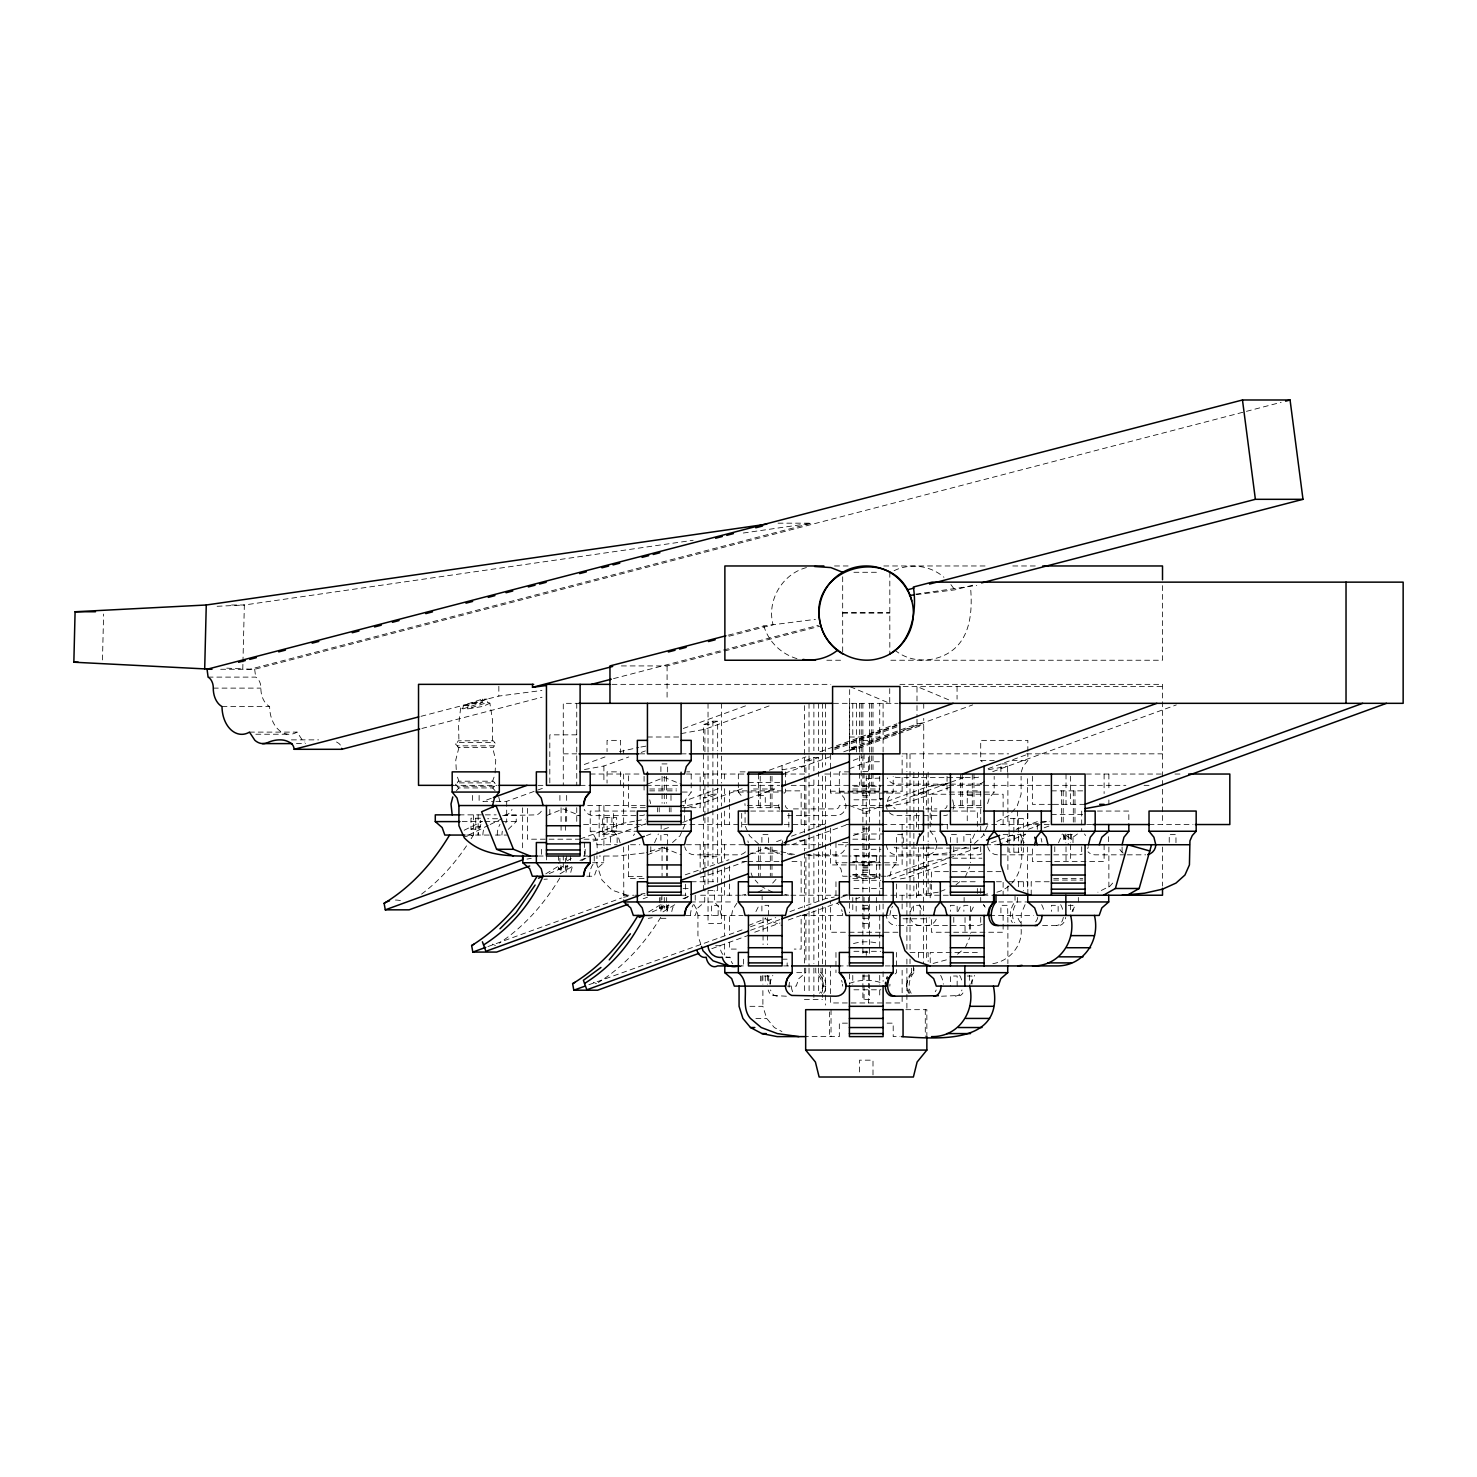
<?xml version="1.0" encoding="UTF-8"?>
<svg xmlns="http://www.w3.org/2000/svg" width="1477" height="1477" viewBox="0 0 1477 1477"><rect width="100%" height="100%" fill="white"/><g stroke="black" fill="none" stroke-linecap="round" stroke-linejoin="round"><path stroke-width="0.75" stroke-dasharray="5 3.75" d="M457.242 742.488L458.221 740.808L493.3 740.808L495.958 744.168L494.278 745.848L457.242 745.848L455.562 744.168L457.242 742.488L494.278 742.488M457.242 782.884L458.221 781.204L493.3 781.204L495.958 784.564L494.278 786.244L457.242 786.244L455.562 784.564L457.242 782.884L494.278 782.884M494.278 745.848L493.3 747.528L458.221 747.528L457.242 745.848M494.278 786.244L493.3 787.924L458.221 787.924L457.242 786.244M102.467 659.924L103.612 614.044M778.047 523.172L811.648 523.172L249.908 669.266L242.782 668.915L242.893 664.355M242.948 662.065L244.351 604.998L693.175 540.268M492.579 740.808L492.579 720.462L489.866 703.181L487.668 702.369L467.637 708.923L468.117 705.304L487.133 699.101L487.668 702.369M684.479 812.258L685.568 799.832L691.199 792.06L691.199 771.862L686.713 771.862M731.595 915.426L732.684 909.721L736.875 903.241M779.505 809.396A10.099 10.099 0 0 1 778.73 805.537L779.247 801.679M887.234 809.396A10.099 10.099 0 0 1 886.458 805.537L888.323 798.042L893.197 792.06L893.197 776.348M889.819 915.426L890.908 909.721M889.819 986.119L889.966 984.18M482.37 699.101C484.253 706.523 469.76 701.575 465.403 705.489C458.128 705.471 463.058 712.856 463.353 705.304L482.37 699.101L487.133 699.101M495.109 772.951L495.737 760.046L492.579 747.528M460.639 707.963L458.608 725.539L458.922 740.808M654.569 842.795L658.373 833.988M782.256 842.795L782.607 840.875M987.596 803.599L989.313 798.042L994.187 792.06L994.187 776.348M970.777 984.18L974.58 975.374M1021.272 772.102L1022.97 766.545L1027.844 760.563L1027.844 753.824M1021.272 842.795L1025.075 833.988M1058.529 842.795L1062.351 833.988M755.929 911.567L759.381 904.681M957.908 911.567L961.361 904.681M971.127 911.567L974.58 904.681M1072.117 911.567L1075.57 904.681M458.922 747.528L455.765 760.046L456.411 772.951M492.579 781.204L494.057 777.142M987.448 825.735L982.962 835.834L973.989 843.902M965.238 877.043L969.724 866.944M965.238 947.736L969.724 937.637M489.866 703.181L483.164 706.375L467.637 708.923M891.683 907.93L892.643 906.25M508.236 829.354L516.23 821.6L516.23 814.861L504.949 814.861M633.43 835.557L634.575 833.988M974.58 833.988L970.777 842.795L970.611 834.634L963.89 834.634L963.89 842.702M1025.075 904.681L1021.272 913.488L1021.105 926.651M772.674 883.098L778.065 877.043M1011.69 812.405L1017.081 806.35L1021.105 794.22L1021.105 776.274M1112.679 883.098L1109.984 886.126L1097.873 892.2M456.448 790.638L458.922 787.924M672.497 842.555L679.974 835.834L684.479 825.735L684.479 814.51M784.01 793.352L785.469 792.06L785.469 787.573M896.557 847.059L896.557 862.753L891.683 868.734L889.819 876.23L849.423 876.23M895.099 973.934L896.557 972.66L896.557 952.443M955.988 884.834L960.604 880.938M957.539 954.234L962.155 950.339M603.742 856.032L603.742 862.753L596.856 868.734L594.234 876.23L586.609 876.23M805.74 968.155L805.74 972.66L798.835 978.623L796.214 986.119L787.315 986.119M545.77 873.849L559.506 865.54M567.334 860.777L571.267 858.395M558.528 869.011L563.272 866.131L568.036 866.131L563.272 869.011L558.528 869.011L558.528 862.513M560.06 873.849L573.778 865.54M581.624 860.777L587.514 857.214M648.735 911.863L660.496 904.736M659.517 908.207L664.281 905.327L669.026 905.327L664.281 908.207L659.517 908.207L659.517 897.388M663.007 911.863L674.767 904.736M684.571 898.791L688.504 896.41M1077.472 833.988L1070.622 838.936L1066.523 835.557M757.867 892.2L765.271 888.489M996.883 821.489L1008.994 815.433M996.883 892.2C1016.638 886.92 1024.373 865.651 1021.105 846.967M464.129 830.259L481.779 821.618M480.523 818.221L470.997 818.221L470.997 829.225L475.76 826.898L480.523 826.898L480.523 820.4M470.997 829.225L475.76 829.225L480.523 826.898M468.615 835.059L488.222 825.458M490.179 824.498L501.94 818.738L487.65 818.738M663.302 847.373L646.317 852.487M966.29 847.373L949.286 852.487M549.222 873.59L567.666 865.688M579.963 860.426L590.209 856.032M652.28 911.918L668.656 904.884M683.002 898.736L689.15 896.096M806.442 567.574C782.275 573.907 766.563 600.567 773.062 624.753L728.512 636.347M894.083 570.713C909.998 562.737 930.639 565.451 943.932 577.285M546.453 815.636L563.272 808.898L580.11 815.636L576.75 815.636M647.443 784.121L664.281 777.4L681.1 784.121M647.443 854.832L664.281 848.093L681.1 854.832M748.433 854.832L765.271 848.093L782.09 854.832M748.433 925.525L765.271 918.786L782.09 925.525M940.314 891.443L946.369 889.172M946.369 959.865L931.839 963.798M849.423 805.537L866.26 811.778L883.098 805.537L839.324 805.537A3.36 3.36 0 0 1 835.964 808.898L791.081 808.898M491.287 798.3L482.887 801.346L493.724 801.346M584.264 764.495L604.979 756.962M619.491 751.682L638.784 747.417M683.26 728.493L748.119 704.917M703.366 890.391L703.366 724.635L712.893 721.182L717.656 721.182L717.656 750.833M717.656 721.182L708.129 724.635L703.366 724.635M495.884 801.346L506.703 801.346L544.459 787.629M584.449 769.535L603.908 766.009L628.796 756.962M641.221 752.439L645.375 750.925M681.1 733.607L704.917 729.269L771.917 704.917M580.11 838.991L623.645 823.169L634.464 821.194M681.1 802.269L718.413 788.7M769.314 770.2L805.925 756.889M819.938 751.793L896.871 723.804M834.69 747.639L899.918 723.933M834.69 748.285L897.813 725.318M834.69 749.504L897.813 726.555M602.376 834.357L611.903 830.905L616.666 830.905L616.666 817.519L602.376 817.519L602.376 834.357L607.139 834.357L616.666 830.905M818.646 757.443L813.882 757.443L804.374 760.913L809.119 760.913L818.646 757.443L818.646 827.028M687.617 807.697L700.153 803.137M639.153 826.178L603.908 838.991L593.089 840.967M641.221 825.421L647.443 823.169M742.211 788.7L704.917 802.269L683.26 806.202M784.675 773.265L829.723 756.889M843.736 751.793L901.173 730.893M903.352 730.118L972.715 704.88M889.726 688.614L889.726 703.329L849.663 686.51L849.663 750.261L916.995 725.779L923.734 724.561L923.734 753.842M896.373 734.512L856.402 749.042L849.663 750.261M898.478 733.737L923.734 724.561M646.483 835.576L650.803 833.988M663.838 829.262L670.336 826.898M682.651 822.412L689.519 819.92M748.433 798.485L774.539 788.995L750.611 788.995M853.263 760.378L861.94 757.221M849.423 768.686L868.476 761.763L880.994 761.763M487.908 946.591L621.485 898.016M685.254 874.827L728.955 859.725M776.551 841.632L782.958 839.305M791.487 836.185L825.625 823.778L825.625 774.133M887.234 801.383L926.614 787.056L950.413 782.736M637.344 896.207L645.283 893.308L640.944 894.083M885.185 806.073L964.776 777.142M988.131 768.649L1028.86 753.842M643.141 898.791L647.443 897.222M746.365 861.257L704.917 876.323L698.418 877.504M791.82 844.733L849.423 823.778M950.413 787.056L906.896 802.879L883.098 807.217M992.71 771.677L1176.32 704.917M853.263 835.594L864.045 831.68M588.898 984.716L727.81 934.775M789.937 911.604L825.625 898.625L834.283 897.056M887.234 876.23L926.614 861.903L950.413 857.583M1016.158 829.354L1037.297 821.655L1037.297 829.335M742.045 929.901L729.398 934.498L729.398 915.426M750.464 926.817L775.776 917.623M750.538 930.27L779.985 919.562M840.967 897.388L849.423 894.305M891.499 879L978.457 847.392M991.455 842.665L1013.13 834.782M1028.306 829.262L1039.143 825.311M754.729 932.209L780.059 922.996M788.293 920.005L801.143 915.334L801.143 949.083L794.257 949.083M711.803 948.677L748.433 935.366M803.248 915.426L838.936 902.447M900.398 878.907L906.896 877.744L950.413 861.903M997.658 844.733L1004.12 842.388M1006.132 841.65L1025.61 834.56M1044.184 827.803L1051.402 825.181M855.626 898.976L859.743 897.481M462.873 708.923L482.905 702.369M504.654 815.433L506.556 814.861A10.099 10.099 0 0 0 512.021 809.396M220.664 669.266L254.672 669.266L1281.15 402.316M728.179 635.184L763.849 625.916L815.433 619.343M420.982 716.327L498.838 696.073L541.911 690.461M421.868 728.475L542.004 697.236M613.527 678.626L818.443 625.343M916.312 594.622L954.825 589.858L972.678 585.224M621.392 665.924L667.087 665.924L820.99 625.916M915.666 594.16L976.759 585.39M644.083 853.004L617.146 856.032L599.256 856.032M947.052 853.004L920.116 856.032L849.072 856.032M473.378 814.861L473.378 835.059L464.129 836.739M982.74 824.148L990.809 822.634M741.694 895.228L745.737 894.471M982.74 894.84L990.809 893.327M992.839 963.65C1009.271 961.176 1022.767 945.76 1021.105 928.885M640.944 747.03L647.443 745.848M856.402 747.177L849.663 748.414L916.995 723.933L923.734 722.696L923.734 718.394M782.09 769.868L805.907 765.548L805.907 774.613M636.624 820.806L645.283 819.237M988.408 769.702L1007.886 766.157M526.975 859.097L531.295 858.322M799.408 840.782L803.746 840.007M623.645 897.222L627.965 896.447M1038.423 823.224L1027.604 825.181L1027.604 776.256M1040.583 822.818L1049.242 821.249M842.942 895.487L847.263 894.693M802.731 915.038L805.907 914.466L805.907 963.687M879.018 877.08L866.26 878.206L853.484 877.08M648.255 918.325L652.243 917.734M743.3 533.031L811.648 523.172M938.301 892.2L916.755 895.228L916.755 899.715M955.342 996.218L958.075 995.443A10.099 7.145 -90 0 0 961.952 989.978M543.961 879.277L547.321 879.092M217.119 606.29L244.351 604.998L228.677 604.998M866.26 778.693L879.72 778.065M468.117 705.304L463.353 705.304M834.523 565.968L848.112 565.968M883.8 565.968L987.448 565.968M1012.779 565.968L1035.82 565.968M853.909 572.282L878.593 572.282M842.684 612.678L889.819 612.678M842.684 613.103L889.819 613.103M826.825 660.237L842.684 660.237L842.684 658.631M208.091 677.112L255.687 677.112A11.631 8.216 -90 0 1 259.509 681.469L260.118 683.002A11.631 8.216 -90 0 1 260.875 688.116A19.478 13.773 -90 0 0 269.626 706.578A27.897 19.736 90 0 0 297.062 732.112L302.471 740.309A21.73 15.361 90 0 0 304.853 742.026M612.013 684.349L830.812 684.349M899.918 684.349L1162.51 684.349L1162.51 824.535M903.185 686.51L1162.51 686.51M213.279 688.116L260.875 688.116M580.11 703.329L563.272 703.329L563.272 785.339M833.49 703.329L898.108 703.329M222.012 706.578L269.626 706.578M249.465 732.112L297.062 732.112M255.835 734.235L287.572 734.235M576.75 734.844L549.813 734.844L549.813 783.032M647.443 737.005L681.1 737.005M849.423 737.005L879.72 737.005L879.72 703.329M291.412 739.866L318.626 739.866M862.882 740.365L869.621 740.365M296.452 743.596L305.517 743.596M563.272 753.842L576.75 753.842M639.726 753.842L645.283 753.842M681.1 753.842L689.371 753.842M902.133 753.842L1008.68 753.842M1026.607 753.842L1162.51 753.842M1027.844 751.59L1027.844 740.365L980.71 740.365L980.71 760.563L994.187 760.563M1012.133 760.563L1027.844 760.563M862.882 771.566L869.621 771.566M745.073 771.862L738.334 771.862L738.334 792.06L743.208 798.042M849.423 771.862L839.324 771.862L839.324 792.06L844.198 798.042L846.063 805.537A10.099 10.099 0 0 1 835.964 815.636L788.829 815.636A10.099 10.099 0 0 1 784.97 814.861M590.209 774.022L639.855 774.022M686.399 774.022L748.433 774.04M782.09 774.04L804.78 774.04M824.775 774.04L847.89 774.022M1086.37 774.04L1162.51 774.04M1174.972 774.04L1182.025 774.04M748.433 782.441L779.856 782.441M981.836 784.139L896.557 784.121A10.099 10.099 0 0 1 887.234 777.899M452.184 785.339L497.066 785.339M538.016 785.339L542.908 785.339M580.11 785.339L590.209 785.339M646.317 785.339L678.22 785.339M750.888 785.339L779.69 785.339M791.21 785.339L1125.862 785.339M1144.047 785.339L1151.045 785.339M853.909 786.244L880.846 786.244M649.677 788.995L676.614 788.995M852.783 788.995L879.72 788.995M649.677 790.86L676.614 790.86M852.783 790.86L879.72 790.86M1051.402 790.86L1082.826 790.86M830.388 791.21L902.133 791.21M682.226 792.06L691.199 792.06M738.334 792.06L783.216 792.06M839.324 792.06L893.197 792.06M949.286 792.06L994.187 792.06M884.206 793.075L830.388 793.075L830.388 753.842M886.422 793.075L902.133 793.075L902.133 756.021M758.532 795.438L765.271 795.438L765.271 805.537M862.882 795.438L869.621 795.438M967.25 795.438L973.989 795.438M862.882 797.045L869.621 797.045M879.72 798.485L883.098 798.485M879.72 799.186L883.098 799.186M853.909 799.795L880.846 799.795M1052.99 804.337L1032.368 804.337L1032.368 776.2M1053.526 804.337L1085.078 804.337M587.698 805.537L647.443 805.537M681.1 805.537L684.479 805.537M747.307 805.537L778.73 805.537M886.458 805.537L893.197 805.537A3.36 3.36 0 0 0 895.265 808.639M953.016 809.396A10.099 10.099 0 0 0 953.791 805.537L982.962 805.537M645.32 807.697L628.39 807.697L628.39 774.022M682.189 807.697L700.153 807.697L700.153 774.022M748.433 807.697L779.856 807.697M883.098 807.697L866.26 807.697L866.26 774.04M950.413 807.697L982.113 807.697M862.882 808.288L869.621 808.288M925.728 808.898L936.953 808.898M635.092 811.058L590.209 811.058L590.209 831.256C597.188 836.388 597.668 845.859 596.948 853.706M750.685 811.058L779.856 811.058M936.953 811.058L930.215 811.058L930.215 831.256L935.089 837.237L936.806 842.795M952.665 811.058L977.349 811.058L977.349 831.256M1097.411 811.058L1128.834 811.058L1128.834 824.535M862.882 813.181L869.621 813.181M1051.402 814.436L1085.078 814.436M459.089 814.861L496.161 814.861M502.678 815.636L536.853 814.861A10.099 10.099 0 0 0 542.317 809.396M936.953 815.636L896.557 815.636A10.099 10.099 0 0 1 889.412 812.682M462.172 821.6L482.61 821.6M484.862 821.6L516.23 821.6M1041.617 821.655L1048.116 821.655M583.581 824.517L645.283 824.535M681.1 824.517L748.433 824.535M784.121 824.517L825.846 824.535M846.063 824.535L852.783 824.535M882.027 824.517L923.494 824.535M942.64 824.535L948.179 824.535M982.962 824.535L1051.402 824.535M1086.629 824.535L1092.02 824.535M1149.032 824.535L1193.084 824.535M862.882 828.874L869.621 828.874M590.209 831.256L637.344 831.256M930.215 831.256L936.953 831.256M853.909 833.988L883.098 833.988M1003.16 834.634L1007.646 834.634L1007.646 842.702M466.787 835.059L492.783 835.059M495.349 835.059L506.703 835.059M1009.086 835.391L1013.85 835.391M852.783 839.194L879.72 839.194L879.72 827.969M842.684 842.555L849.423 842.555M596.948 844.733L617.146 844.733M630.531 844.733L639.855 844.733M686.399 844.733L746.125 844.733M784.379 844.733L820.861 844.733M838.29 844.733L848.223 844.733M985.768 844.733L999.541 844.733M853.632 849.293L880.994 849.293M750.685 853.152L779.856 853.152M806.017 854.832L835.964 854.832A10.099 10.099 0 0 0 846.063 844.733M1125.012 854.832L1095.177 854.832A10.099 10.099 0 0 1 1088.032 851.86M1127.302 854.832L1145.672 854.832M853.909 855.811L880.846 855.811M538.496 856.032L543.111 856.032M583.341 856.032L588.068 856.032M847.189 856.032L807.901 855.626M703.366 856.715L717.656 856.715M952.665 858.192L981.836 858.192M742.082 861.553L746.31 861.553M747.731 861.553L782.09 861.553M791.967 861.553L801.143 861.553L801.143 895.228M852.783 861.553L879.72 861.553M852.783 862.18L879.72 862.18M592.554 862.753L603.742 862.753M835.964 842.555L835.964 862.753L847.189 862.753M849.423 862.753L896.557 862.753M862.882 865.3L869.621 865.3M862.882 865.596L869.621 865.596M862.882 866.131L869.621 866.131M862.882 867.368L869.621 867.368M862.882 869.011L869.621 869.011M862.882 870.488L869.621 870.488M1001.018 871.652L931.378 871.652L931.378 882.378M862.882 872.279L869.621 872.279M852.783 874.421L879.72 874.421M852.783 875.03L880.846 875.03M847.189 876.23L842.684 876.23L840.838 868.734L835.964 862.753M628.39 876.526L645.32 876.526M644.101 878.39L628.39 878.39L628.39 844.733M852.783 878.39L879.72 878.39M1053.655 878.39L1082.826 878.39M1053.655 880.07L1082.826 880.07M853.909 880.292L880.846 880.292M691.199 881.751L715.883 881.751M952.665 881.751L977.349 881.751M996.421 881.751L1003.16 881.751M1009.086 881.751L1027.844 881.751L1027.844 895.228M1049.168 881.751L1031.204 881.751L1031.204 895.228M683.131 888.489L689.187 888.489M853.909 888.489L883.098 888.489M708.129 890.391L717.656 890.391L717.656 865.707M623.811 895.228L633.984 895.228M635.073 895.228L645.191 895.228M681.1 895.228L689.187 895.228M700.596 895.228L746.31 895.228M782.09 895.228L852.783 895.228M882.027 895.228L950.413 895.228M982.962 895.228L993.596 895.228M690.461 901.949L733.847 901.949M998.674 901.949L1027.844 901.949M862.882 905.327L869.621 905.327M1068.24 905.327L1073.004 905.327L1073.004 911.383M862.882 908.207L869.621 908.207M862.882 909.001L869.621 909.001M685.697 915.426L695.224 915.426L697.846 907.93L704.732 901.949L704.732 895.228M693.968 904.681L696.849 909.721L697.938 915.426L743.079 915.426M802.066 915.426L843.81 915.426M897.167 915.426L886.458 915.426A10.099 10.099 0 0 0 896.557 925.525M989.701 915.426L1033.457 915.426M660.902 918.306L667.641 918.306M862.882 918.306L869.621 918.306M903.056 918.786L926.854 918.786A3.36 3.36 0 0 0 929.236 917.808M862.882 923.383L869.621 923.383M898.718 925.525L977.349 925.525A10.099 10.099 0 0 0 982.962 923.827M1042.596 925.525L1058.714 925.525A10.099 7.145 -90 0 0 1065.729 917.383M897.905 932.245L830.388 932.245L830.388 901.228M715.606 945.723L719.945 945.723A12.074 8.53 -90 0 0 723.102 954.733M736.266 949.083L729.398 949.083L729.398 940.738M853.909 951.299L880.846 951.299M862.882 952.443L869.621 952.443M910.017 952.443L928.147 952.443L928.147 961.435M977.349 952.443L930.215 952.443L930.215 965.921M725.669 957.225L729.989 957.225A12.074 8.53 -90 0 0 732.758 963.779M782.09 959.182L787.149 959.182L787.149 965.921M738.334 965.921L746.66 965.921M783.604 965.921L792.189 965.921M838.197 965.921L848.333 965.921M885.258 965.921L890.945 965.921M796.712 972.66L805.74 972.66M823.704 993.264A10.099 7.145 90 0 0 825.791 986.119A17.669 12.499 -90 0 0 821.027 972.66L818.646 972.66A17.669 12.499 -90 0 1 823.409 986.119A10.099 7.145 -90 0 1 821.323 993.264M909.61 993.264L906.656 986.119A17.669 12.499 -90 0 1 911.494 972.66L913.857 972.66L913.857 968.155M862.882 976.02L869.621 976.02M967.25 976.02L972.014 976.02L972.014 984.088M823.409 986.119L825.791 986.119M853.909 989.793L880.846 989.793M786.392 996.218L772.046 995.443A10.099 7.145 -90 0 1 768.188 989.978M941.514 996.218L960.456 995.443A10.099 7.145 -90 0 0 964.333 989.978M804.374 999.578L822.486 999.578M749.91 1006.317L762.889 1006.317L766.692 1018.428L774.317 1027.53L781.924 1031.555M905.807 1009.677L926.854 1009.677L926.854 1036.614M755.873 1018.428L766.692 1018.428M847.41 1023.155L839.324 1023.155L839.324 1036.614L805.667 1036.614M887.123 1023.155L893.197 1023.155L893.197 1036.614L899.918 1036.614M226.664 668.139L242.782 668.915M794.441 854.408L771.991 849.977L766.231 847.373M777.16 996.218L774.428 995.443A10.099 7.145 -90 0 1 770.569 989.978M784.785 894.471L788.829 895.228M627.245 895.228L612.087 890.169L601.988 880.07L596.948 864.931L596.948 855.94M796.934 658.631C781.241 654.089 768.409 641.646 763.849 625.916M948.622 699.803L916.995 686.51L916.995 703.957M772.674 892.2L760.544 886.126L755.172 880.07M894.822 650.083C909.167 662.176 930.805 662.859 946.96 653.923C970.869 640.778 972.66 611.127 970.518 587.015M980.71 760.563L982.168 761.855M758.532 843.902L749.559 835.834L745.073 825.735L745.073 810.024M492.579 787.924L495.053 790.638M837.422 903.241L838.733 904.681M950.93 584.652L954.825 589.858M1084.469 833.988L1085.613 835.557M1020.275 833.988L1024.078 842.795M983.479 833.988L984.624 835.557M919.285 904.681L922.737 911.567M457.464 777.142L458.922 781.204M751.128 872.999L752.476 877.043M700.818 944.283L697.938 935.624L697.938 915.426M498.728 796.934L500.5 804.023M952.702 799.832L953.791 805.537M841.595 909.721L842.167 911.567M841.595 980.414L842.167 982.279M649.714 799.832L650.655 803.599M747.916 840.875L748.285 842.795M620.118 842.795L618.401 837.237L613.546 831.256L613.546 811.058M254.672 669.266L255.687 677.112M842.536 913.488L842.684 915.426M842.536 984.18L842.684 986.119M744.906 803.599L745.073 805.537M721.256 915.426L719.41 907.93L714.536 901.949L714.536 890.742M1175.969 842.702L1175.969 834.634L1169.23 834.634L1169.23 842.702M1162.51 585.63L1162.51 660.237L889.819 660.237L889.819 658.631M1162.51 847.023L1162.51 886.034M1122.095 846.967L1122.095 853.706M1108.876 774.04L1108.876 791.321M1108.876 799.962L1108.876 804.282M1108.876 847.023L1108.876 888.342M1108.636 836.647L1108.636 842.702M1104.113 774.04L1104.113 793.518M1104.113 844.733L1104.113 861.553L1032.368 861.553L1032.368 846.838M1081.699 811.058L1081.699 831.256M1081.699 846.69L1081.699 854.832M1078.339 897.462L1078.339 901.949M1074.979 790.86L1074.979 822.283M1073.299 790.86L1073.299 824.535M1073.004 842.702L1073.004 834.634L1063.477 834.634L1063.477 842.702M1071.6 834.634L1071.6 842.702M1070.456 776.2L1070.456 804.337M1070.622 833.988L1070.622 842.795M1070.456 844.733L1070.456 861.553M1070.622 904.681L1070.622 911.567M1068.24 834.634L1068.24 844.733M1066.025 774.04L1066.025 804.337M1065.859 833.988L1065.859 842.795M1066.025 846.838L1066.025 861.553M1064.88 834.634L1064.88 842.702M1063.2 790.86L1063.2 822.283M1061.501 790.86L1061.501 822.283M1058.141 911.383L1058.141 905.327L1051.402 905.327L1051.402 911.383M1054.781 846.69L1054.781 854.832M1027.844 813.31L1027.77 829.022M1027.604 847.023L1027.604 890.631M1023.358 845.49L1023.358 818.553L1009.086 818.553L1009.086 845.896M1023.358 847.706L1023.358 852.211L1009.086 852.211L1009.086 847.724M1023.358 881.751L1023.358 890.742M1021.105 844.733L1021.105 834.634L1014.385 834.634L1014.385 842.702M1018.595 818.553L1018.595 845.49M1018.595 847.706L1018.595 852.211M1018.595 881.751L1018.595 888.489M1017.505 811.058L1017.505 829.022M1017.413 897.462L1017.413 901.949A17.669 12.499 -90 0 0 1012.65 915.426A10.099 7.145 90 0 0 1014.736 922.571M1015.031 895.228L1015.031 901.949A17.669 12.499 90 0 0 1010.268 915.426A10.099 7.145 90 0 0 1012.354 922.571M1013.85 818.553L1013.85 845.896M1013.85 847.724L1013.85 852.211M1007.646 772.009L1007.646 763.923L1000.908 763.923L1000.908 772.009M1007.886 772.896L1007.886 824.535M1007.886 847.023L1007.886 872.279M1007.886 886.034L1007.886 895.228M1007.886 922.313L1007.646 905.327L1000.908 905.327L1000.908 915.426M1007.886 924.602L1007.886 963.632M1003.123 824.535L1003.123 794.238L931.378 794.238L931.378 824.535M1003.123 882.378L1003.123 895.228M1003.123 915.426L1003.123 932.245L931.378 932.245L931.378 917.531M980.71 831.256L980.71 790.86L967.25 790.86L967.25 822.283M980.71 846.69L980.71 854.832M980.71 888.489L980.71 895.228M980.71 897.462L980.71 901.949M980.71 917.383L980.71 925.525M977.349 888.489L977.349 895.228M973.989 774.04L973.989 807.697M972.291 774.41L972.291 807.697M970.611 844.733L970.611 862.679M970.611 911.383L970.611 905.327L963.89 905.327L963.89 911.383M970.611 915.426L970.611 933.372M969.632 975.374L969.632 984.18M969.466 915.426L969.466 932.245M965.035 917.531L965.035 932.245M964.13 897.462L964.13 901.949M962.192 774.04L962.192 807.697M960.512 774.04L960.512 807.697M957.059 686.51L957.059 699.138M957.151 842.702L957.151 834.634L950.413 834.634L950.413 842.702M957.151 911.383L957.151 905.327L950.413 905.327L950.413 911.383M957.151 986.119L957.151 976.02L950.413 976.02L950.413 986.119M953.791 846.69L953.791 854.832M953.791 917.383L953.791 925.525M947.052 776.348L947.052 792.06M947.292 824.535L947.292 829.022M931.378 884.52L931.378 895.228M930.215 884.003L930.215 899.715M928.147 772.176L928.147 821.175M928.147 823.446L928.147 841.595M928.147 843.865L928.147 895.228M926.614 774.04L926.614 809.101M926.614 846.875L926.614 895.228M926.614 917.715L926.614 961.324M925.285 1009.677L925.285 1036.614M923.734 703.329L923.734 709.791M923.494 753.842L923.494 809.414M923.494 835.797L923.494 915.74M923.494 918.029L923.494 963.632M920.116 915.426L920.116 905.327L913.395 905.327L913.395 911.383M918.62 772.176L918.62 829.169M918.62 847.318L918.62 895.228M918.62 952.443L918.62 959.182M916.995 705.618L916.995 717.065M916.995 719.244L916.995 725.779M916.515 813.31L916.515 829.022M916.515 884.003L916.515 899.715M913.857 772.176L913.857 895.228M913.395 965.921L913.395 972.66A17.669 17.669 0 0 0 906.656 986.119A10.099 7.145 -90 0 0 908.817 993.264M911.494 968.155L911.494 972.66M910.017 753.842L910.017 915.74M910.017 918.029L910.017 949.951M910.017 959.071L910.017 963.669M906.896 753.842L906.896 771.677M906.896 773.893L906.896 827.84M906.896 830.111L906.896 841.447M906.896 843.718L906.896 877.744M906.896 884.298L906.896 915.74M906.896 918.029L906.896 949.951M906.896 959.071L906.896 965.921M906.896 968.229L906.896 1009.677M903.296 842.702L903.296 834.634L896.557 834.634L896.557 842.702M902.133 824.535L902.133 864.931L830.388 864.931L830.388 843.921M902.133 895.228L902.133 910.478M902.133 970.278L902.133 1002.957L830.388 1002.957L830.388 965.921M896.557 884.003L896.557 899.715M889.819 572.282L889.819 653.923M883.098 703.329L883.098 753.842M883.098 895.228L883.098 915.001M883.098 971.737L883.098 981.319M879.72 776.274L879.72 825.735M879.72 846.967L879.72 895.228M879.72 904.681L879.72 911.567M879.72 915.426L879.72 949.083M879.72 975.374L879.72 984.18M879.72 989.978L879.72 996.218M876.359 856.032L876.359 876.23M876.359 897.462L876.359 911.567M872.999 703.329L872.999 785.339M872.999 1074.905L872.999 1060.172L859.522 1060.172L859.522 1074.905M871.301 703.329L871.301 785.339M869.621 703.329L869.621 954.53M869.621 974.894L869.621 988.353M869.621 990.605L869.621 999.578L862.882 999.578L862.882 990.605M868.476 757.092L868.476 793.075M868.476 826.769L868.476 864.931M868.476 897.407L868.476 932.245M868.476 974.635L868.476 987.707M868.476 989.885L868.476 1002.957M866.26 811.778L866.26 825.015M866.26 827.231L866.26 856.032M866.26 951.188L866.26 955.397M864.045 753.842L864.045 771.271M864.045 773.08L864.045 793.075M864.045 826.308L864.045 864.931M864.045 897.407L864.045 932.245M864.045 974.635L864.045 983.35M864.045 985.528L864.045 1002.957M862.882 703.329L862.882 954.53M862.882 974.894L862.882 988.353M861.202 703.329L861.202 751.535M861.202 753.455L861.202 785.339M859.522 703.329L859.522 785.339M856.402 703.329L856.402 751.978M856.162 856.032L856.162 876.23M856.162 897.462L856.162 911.567M852.783 703.329L852.783 737.005M852.783 897.462L852.783 901.949M852.783 904.681L852.783 911.567M852.783 975.374L852.783 984.18M849.423 703.329L849.423 753.842M849.423 894.527L849.423 912.878M849.423 973.971L849.423 984.347M842.684 576.768L842.684 653.923M835.964 881.751L835.964 895.228M835.964 952.443L835.964 972.66M831.034 1009.677L831.034 1036.614M830.388 828.08L830.388 842.647M829.465 1011.93L829.465 1036.614M825.625 703.329L825.625 751.535M825.625 753.842L825.625 765.123M825.625 826.049L825.625 841.927M825.625 844.198L825.625 898.625M825.625 907.598L825.625 1005.08M822.486 703.329L822.486 751.535M822.486 753.842L822.486 767.135M822.486 776.145L822.486 824.295M822.486 833.434L822.486 849.386M822.486 851.675L822.486 904.09M822.486 906.38L822.486 965.921M822.486 968.155L822.486 997.344M821.027 968.155L821.027 972.66M818.646 703.329L818.646 750.685M818.646 833.785L818.646 849.663M818.646 851.915L818.646 901.819M818.646 908.65L818.646 965.921M818.646 968.155L818.646 992.858M815.766 968.155L815.766 972.66A17.669 17.669 0 0 1 822.486 986.119A10.099 10.099 0 0 1 819.532 993.264M813.882 703.329L813.882 750.685M813.882 757.443L813.882 770.92M813.882 779.893L813.882 829.262M813.882 836.037L813.882 904.09M813.882 910.94L813.882 963.632M813.882 968.155L813.882 997.344M809.027 703.329L809.027 831.477M809.119 834.967L809.027 852.007M809.027 854.278L809.027 909.001M809.027 911.272L809.027 965.921M809.027 968.155L809.119 992.858M805.907 776.884L805.907 824.535M805.907 839.601L805.907 848.5M805.907 857.398L805.907 895.228M804.374 705.637L804.374 774.373M804.374 776.625L804.374 832.733M804.374 839.508L804.374 850.844M804.374 853.115L804.374 907.561M804.374 914.318L804.374 965.921M804.374 968.155L804.374 992.858M801.143 824.535L801.143 790.86L729.398 790.86L729.398 802.085M788.829 813.31L788.829 829.022M785.469 771.862L785.469 785.339M782.09 765.548L782.09 770.089M771.991 776.274L771.991 807.697M771.991 846.967L771.991 876.138M770.311 776.274L770.311 807.697M770.311 846.967L770.311 876.138M770.034 984.088L770.034 976.02L760.507 976.02L760.507 984.088M768.631 842.702L768.631 834.634L761.892 834.634L761.892 842.702M768.631 915.426L768.631 905.327L761.892 905.327L761.892 911.383M768.631 976.02L768.631 984.088M767.652 975.374L767.652 984.18M767.468 917.66L767.468 944.597M765.271 847.115L765.271 848.093M765.271 917.808L765.271 918.786M765.271 976.02L765.271 984.088M763.055 917.66L763.055 944.597M762.889 975.374L762.889 984.18M762.889 990.605L762.889 1006.317M762.132 895.228L762.132 899.715M761.892 976.02L761.892 984.088M760.212 776.274L760.212 807.697M760.212 846.967L760.212 876.138M758.532 774.04L758.532 807.697M758.532 846.967L758.532 876.138M743.393 959.182L743.393 965.921M741.694 813.31L741.694 831.256M729.398 804.337L729.398 824.535M729.398 866.039L729.398 881.751M729.398 884.003L729.398 895.228M724.635 774.04L724.635 782.312M724.635 788.681L724.635 802.122M724.635 811.095L724.635 824.535M724.635 844.733L724.635 860.5M724.635 867.017L724.635 877.855M724.635 881.751L724.635 895.228M724.635 915.426L724.635 935.366M724.635 944.098L724.635 955.01M721.496 703.329L721.496 751.535M721.496 756.076L721.496 783.087M721.496 785.339L721.496 805.999M721.496 812.867L721.496 863.307M721.496 870.045L721.496 923.383L708.037 923.383L708.037 891.185M718.136 915.426L718.136 905.327L711.397 905.327L711.397 915.426M717.656 753.122L717.656 863.75M712.893 721.182L712.893 750.833M712.893 753.122L712.893 807.642M712.893 809.876L712.893 863.75M712.893 870.451L712.893 881.529M708.037 703.329L708.037 868.199M708.129 870.193L708.037 888.896M704.917 729.269L704.917 753.842M704.917 774.022L704.917 782.718M704.917 784.896L704.917 815.618M704.917 817.852L704.917 824.535M704.917 844.733L704.917 891.019M700.153 844.733L700.153 873.904M695.224 895.228L695.224 901.949A17.669 12.499 90 0 0 694.19 903.241M685.531 884.243L685.531 895.228M671.001 795.438L671.001 803.506M671.001 807.642L671.001 811.87M669.321 807.642L669.321 811.87M667.641 772.009L667.641 763.923L660.902 763.923L660.902 772.009M667.641 844.733L667.641 834.634L660.902 834.634L660.902 842.702M667.641 846.967L667.641 876.138M667.641 905.327L667.641 911.807M667.087 665.924L667.087 698.935M666.478 776.274L666.478 803.211M666.478 846.967L666.478 876.138M666.662 897.462L666.662 901.949M666.662 904.681L666.662 911.567M664.281 776.274L664.281 803.506M664.281 847.115L664.281 848.093M664.281 897.388L664.281 908.207M662.065 776.274L662.065 803.211M662.065 846.967L662.065 876.138M661.899 895.228L661.899 899.715M661.899 904.681L661.899 911.567M661.142 824.535L661.142 829.022M660.902 897.388L660.902 912.251M659.222 807.642L659.222 811.87M657.542 807.642L657.542 811.87M650.803 846.69L650.803 854.832M644.083 776.348L644.083 792.06M623.645 750.168L623.645 753.842M623.645 774.022L623.645 824.535M623.645 847.004L623.811 901.949M620.506 753.842L620.506 740.365L607.047 740.365L607.047 751.59M620.506 785.339L620.506 771.862L607.047 771.862L607.047 783.087M617.146 842.702L617.146 834.634L610.407 834.634L610.407 844.733M611.903 817.519L611.903 830.905M607.139 817.519L607.139 834.357M603.908 766.009L603.908 783.179M603.908 805.537L603.908 851.767M599.164 805.537L599.164 839.194L527.4 839.194L527.4 807.771M594.234 856.032L594.234 862.753A17.669 12.499 -90 0 0 589.471 876.23M585.169 849.293L585.169 856.032M584.541 842.518L584.541 856.032M576.75 703.329L576.75 785.339M576.75 807.642L576.75 822.412M570.417 856.032L570.417 860.519M566.651 795.438L566.651 803.506M566.651 807.642L566.651 824.517M566.651 856.032L566.651 860.076M565.488 807.771L565.488 832.456M565.654 858.266L565.654 862.753M565.654 865.485L565.654 872.39M563.272 856.032L563.272 860.076M563.272 862.513L563.272 869.011M561.075 807.771L561.075 832.456M560.909 865.485L560.909 872.39M559.912 795.438L559.912 803.506M559.912 858.192L559.912 864.691M558.528 856.032L558.528 860.352M549.813 809.396L549.813 815.636M546.453 855.571L546.453 859.891M541.394 849.293L541.394 856.032M522.636 807.79L522.636 848.573M506.703 801.346L506.703 821.6A17.669 12.499 90 0 0 505.669 822.874M498.838 686.288L498.838 696.073M479.12 795.438L479.12 803.506M478.142 814.861L478.142 835.059A17.669 12.499 -90 0 1 481.871 822.874M475.76 818.221L475.76 829.225M472.382 795.438L472.382 803.506M690.461 915.426A17.669 12.499 90 0 1 693.267 904.681M660.773 917.254A248.948 176.04 90 0 1 598.314 982.519M667.013 911.567A17.669 12.499 -90 0 1 669.45 904.681M671.777 911.567A17.669 12.499 -90 0 1 674.214 904.681M593.311 982.26A43.756 29.965 70 0 1 596.431 983.682M559.783 878.077A251.681 177.96 -90 0 1 499.208 943.157M492.321 944.135A43.756 29.965 70 0 1 495.441 945.557M566.023 872.39A17.669 12.499 -90 0 1 568.46 865.485M570.787 872.39A17.669 12.499 90 0 1 573.224 865.485M853.484 943.581A43.756 41.134 0 0 1 879.018 943.581M473.378 835.059A248.948 176.04 90 0 1 471.145 838.714M466.529 845.859A248.948 176.04 90 0 1 419.062 895.948M395.43 900.047A43.756 29.965 70 0 1 401.633 900.878M501.94 835.059A17.669 12.499 90 0 1 502.309 831.219M497.177 835.059A17.669 12.499 90 0 1 499.983 824.314M482.887 835.059A17.669 12.499 -90 0 1 483.662 829.354M644.581 814.861A10.099 10.099 0 0 1 640.704 815.636L593.569 815.636A10.099 10.099 0 0 1 584.246 809.396M947.551 814.861A10.099 10.099 0 0 1 943.692 815.636M787.536 808.639A3.36 3.36 0 0 1 785.469 805.537M947.052 805.537A3.36 3.36 0 0 1 944.966 808.639M895.265 777.142A3.36 3.36 0 0 0 896.557 777.4L977.349 777.4A3.36 3.36 0 0 0 978.642 777.142M984.494 781.167A10.099 10.099 0 0 1 977.349 784.121M894.176 847.115A3.36 3.36 0 0 0 896.557 848.093L977.349 848.093A3.36 3.36 0 0 0 979.731 847.115M886.458 844.733A10.099 10.099 0 0 0 896.557 854.832L977.349 854.832A10.099 10.099 0 0 0 984.494 851.86M849.423 983.46A43.756 41.134 0 0 1 883.098 983.46M1063.606 835.022A17.669 12.499 90 0 1 1065.692 842.148M1041.119 838.419A17.669 12.499 90 0 1 1041.876 842.148M913.857 972.66A17.669 12.499 -90 0 0 909.112 986.119A10.099 7.145 -90 0 0 911.198 993.264M940.646 975.374A17.669 12.499 -90 0 1 943.341 984.18M959.681 975.374A17.669 12.499 -90 0 1 961.712 980.414M770.126 984.18A17.669 12.499 -90 0 1 772.822 975.374M789.438 982.279A17.669 12.499 90 0 0 789.069 986.119A10.099 7.145 90 0 0 789.198 988.095M792.651 991.732A10.099 7.145 90 0 1 791.45 986.119M936.178 989.978A10.099 10.099 0 0 1 935.255 991.732M936.953 844.733A10.099 10.099 0 0 1 926.854 854.832M929.236 847.115A3.36 3.36 0 0 1 926.854 848.093M792.189 854.832A10.099 10.099 0 0 1 785.062 851.86M745.479 851.86A10.099 10.099 0 0 1 738.334 854.832L694.578 854.832A10.099 10.099 0 0 1 684.663 846.69M1041.636 904.681A17.669 12.499 90 0 1 1044.073 911.567M1060.671 904.681A17.669 12.499 90 0 1 1063.108 911.567M1063.348 917.383A10.099 7.145 90 0 1 1056.332 925.525M729.989 957.225A12.074 8.53 -90 0 1 726.352 957.041M741.362 965.921A12.074 8.53 -90 0 1 739.589 966.567M936.178 919.285A10.099 10.099 0 0 1 926.854 925.525M896.557 918.786A3.36 3.36 0 0 1 893.197 915.426M336.498 741.989A32.974 23.318 90 0 1 338.695 743.337A8.031 5.668 90 0 1 340.762 745.774M920.116 925.525A10.099 10.099 0 0 1 910.22 917.383M910.534 911.567A17.669 17.669 0 0 1 913.986 904.681M1037.759 917.383A10.099 10.099 0 0 1 1034.989 922.571M1020.699 922.571A10.099 10.099 0 0 1 1017.745 915.426M1123.222 853.134A10.099 10.099 0 0 1 1118.938 846.69M987.651 846.69A10.099 10.099 0 0 0 997.547 854.832L1078.339 854.832A10.099 10.099 0 0 0 1082.198 854.057M1088.254 846.69A10.099 10.099 0 0 1 1087.663 848.592M712.893 794.164L703.366 797.635L708.129 797.635L717.656 794.164L712.893 794.164M923.383 791.69L913.857 795.161L918.62 795.161L928.147 791.69L923.383 791.69M923.383 866.537L913.857 870.008L918.62 870.008L928.147 866.537L923.383 866.537M984.624 906.25L983.479 904.681A17.669 17.669 0 0 1 985.584 907.93L984.624 906.25"/><path stroke-width="1.5" d="M211.82 669.266L73.85 662.213L75.087 611.755L206.263 604.998L766.729 524.169M204.694 668.915L206.263 604.998M492.783 807.494A10.099 10.099 0 0 1 492.579 805.537L494.444 798.042L499.318 792.06L499.318 771.862L452.184 771.862L452.184 792.06L457.058 798.042L458.922 805.537L583.47 805.537L585.335 798.042L590.209 792.06L590.209 771.862L580.11 771.862M522.821 856.032L522.821 862.753L529.708 868.734L532.329 876.23L583.47 876.23L585.335 868.734L590.209 862.753L590.209 842.555L580.11 842.555M684.479 915.426A17.669 17.669 0 0 1 691.199 901.949L623.811 901.949L630.697 907.93L633.319 915.426L684.479 915.426L686.325 907.93L691.199 901.949L691.199 881.751L681.1 881.751M916.755 844.733L918.62 837.237L923.494 831.256L923.494 811.058L883.098 811.058M933.593 915.426L935.439 907.93L940.314 901.949L940.314 881.751M1034.583 844.733L1036.448 837.237L1041.303 831.256L1041.303 811.058M1088.438 844.733L1090.303 837.237L1095.177 831.256L1095.177 811.058L1085.078 811.058M1122.095 844.733L1123.96 837.237L1128.834 831.256L1128.834 824.535M1122.095 895.228L1144.546 893.197L1162.51 889.172L1175.969 883.098L1184.942 875.03L1189.428 864.931L1189.945 840.875L1192.253 835.557L1196.167 831.256L1196.167 811.058L1149.032 811.058L1149.032 831.256L1153.906 837.237L1155.771 844.733A10.099 10.099 0 0 1 1147.647 854.629M1099.183 844.733L1101.824 837.237L1108.71 831.256L1108.71 824.535M1103.467 895.228L1115.375 888.489L1127.745 844.733L1149.789 850.974M1127.283 895.228L1139.173 888.489L1151.562 844.733M931.544 1036.614C958.462 1037.242 975.854 1011.413 969.632 986.119M901.487 1036.614C939.667 1038.996 1004.563 1044.442 993.43 986.119M1032.534 965.921C1059.452 966.53 1076.844 940.72 1070.622 915.426M892.256 965.921L1056.332 965.921C1083.269 966.53 1100.642 940.72 1094.42 915.426M452.774 796.934L451.002 804.023L452.184 814.861M535.117 885.037L515.935 912.86L499.964 928.793M630.402 933.796L609.226 959.884M681.1 740.365L691.199 740.365L691.199 760.563L686.325 766.545L684.479 774.022L644.083 774.022L642.218 766.545L637.344 760.563L637.344 740.365L647.443 740.365M681.1 811.058L691.199 811.058L691.199 831.256L686.325 837.237L684.479 844.733L644.083 844.733L642.218 837.237L637.344 831.256L637.344 811.058L647.443 811.058M782.09 811.058L792.189 811.058L792.189 831.256L787.333 837.237L785.469 844.733L745.073 844.733L743.208 837.237L738.334 831.256L738.334 811.058L748.433 811.058M782.09 881.751L792.189 881.751L792.189 901.949L787.333 907.93L785.469 915.426L745.073 915.426L743.208 907.93L738.334 901.949L738.334 881.751L748.433 881.751M893.197 881.751L893.197 901.949L888.323 907.93L886.458 915.426L846.063 915.426L844.198 907.93L839.324 901.949L839.324 881.751L849.423 881.751M994.187 811.058L994.187 831.256L989.313 837.237L987.448 844.733L849.423 844.733M883.098 952.443L893.197 952.443L893.197 972.66L888.323 978.623L886.458 986.119L846.063 986.119A10.099 10.099 0 0 1 835.964 996.218L791.69 995.443A10.099 10.099 0 0 1 785.469 986.119L787.333 978.623L792.189 972.66L792.189 952.443L782.09 952.443M926.854 1036.614L926.854 1050.073L917.106 1062.037L913.395 1077.01L819.126 1077.01L815.415 1062.037L805.667 1050.073L805.667 1009.677L849.423 1009.677M600.936 967.472L583.397 980.303L586.849 989.793L748.433 931.027M911.789 600.899C896.539 541.634 804.3 566.356 820.732 625.306C827.102 649.714 854.131 665.315 878.464 658.631C909.85 650.84 917.715 614.986 913.395 587.015L932.135 582.141L1403.15 582.141L1403.15 703.329L899.918 703.329M837.699 650.083C828.265 657.93 815.119 661.474 803.026 659.425M1108.71 895.228L1108.71 901.949L1101.824 907.93L1099.183 915.426L1037.297 915.426L1034.657 907.93L1027.77 901.949L1027.77 895.228M1007.72 965.921L1007.72 972.66L1000.834 978.623L998.194 986.119L936.307 986.119L933.667 978.623L926.781 972.66L926.781 965.921M538.477 878.206L543.074 876.23L541.228 868.734L536.354 862.753L536.354 842.555L546.453 842.555M639.449 917.402L644.083 915.426L642.218 907.93L637.344 901.949L637.344 881.751L647.443 881.751M938.449 995.701L892.44 996.218A10.099 7.145 -90 0 1 885.295 986.119M493.392 797.543L526.957 785.339M449.562 835.059A248.948 176.04 -90 0 1 384.112 903.315L385.294 909.832L522.636 859.891L522.636 855.368M758.753 774.04L765.086 771.732M899.031 723.028L953.163 703.329M529.652 866.002L409.111 909.832L385.294 909.832M590.209 856.032L644.323 836.351M689.519 819.92L748.433 798.485M782.09 786.244L849.017 761.91M537.093 876.23A251.681 177.96 -90 0 1 471.643 945.557L472.825 952.074L485.748 947.366M962.432 774.04L1156.842 703.329M638.821 895.671L485.859 951.299L482.407 941.791M681.1 880.292L748.433 855.811M784.195 842.795L849.423 819.089M628.057 904.275L496.623 952.074L472.825 952.074M691.199 894.527L748.433 873.719M782.09 861.479L848.943 837.164M638.747 916.774L638.082 915.426A248.948 176.04 90 0 1 572.633 983.682L573.814 990.199L584.597 986.285M986.544 840.118L999.652 835.354M1085.078 804.282L1362.68 703.329M782.09 918.786L838.899 898.127M698.879 953.385L597.613 990.199L573.814 990.199M1386.478 703.329L1108.876 804.282L1085.078 808.621M419.653 729.047L341.796 749.301L294.181 749.301A8.031 5.668 90 0 0 291.098 743.337A32.974 23.318 90 0 0 281.885 739.94A56.458 39.916 90 0 0 267.725 742.58A21.73 15.361 90 0 1 254.875 740.309L249.465 732.112A27.897 19.736 90 0 1 222.012 706.578A19.478 13.773 -90 0 1 213.279 688.116A11.631 8.216 -90 0 0 212.503 683.002L211.894 681.469A11.631 8.216 -90 0 0 208.091 677.112L207.057 669.266L1242.471 399.99L1290.067 399.99L1302.991 499.318L981.596 582.898M238.572 662.305L245.256 660.57M249.724 659.407L256.407 657.671M278.71 651.874L285.393 650.138M312.145 643.178L318.829 641.443M352.264 632.747L358.948 631.011M374.549 626.95L381.232 625.214M392.384 622.315L399.067 620.562M425.819 613.62L432.503 611.866M465.957 603.17L472.64 601.434M488.241 597.373L494.924 595.637M506.076 592.739L512.759 591.003M528.36 586.941L535.043 585.206M539.511 584.043L546.195 582.307M579.63 573.611L586.314 571.876M601.933 567.814L608.616 566.079M613.066 564.916L619.768 563.18M642.052 557.383L648.735 555.647M653.203 554.484L659.887 552.749M715.606 538.256L722.308 536.502M726.758 535.357L733.441 533.603M755.744 527.806L762.427 526.07M1285.618 401.153L1290.067 399.99M725.945 635.775L609.964 665.924L609.964 703.329M294.181 749.301L418.748 716.899M532.495 684.349L532.495 687.322L612.697 666.459M668.379 651.985L675.044 650.249M679.512 649.086L686.196 647.351M708.462 641.553L715.145 639.818M907.21 589.858L913.912 588.123M929.531 584.061L1255.376 499.318L1302.991 499.318M591.243 684.423L611.293 679.198M1017.745 965.921L1022.047 965.312M933.926 996.218L936.658 995.443A10.099 7.145 -90 0 0 941.071 986.119M814.584 566.503L830.849 567.574L842.684 572.282M532.495 687.322L546.453 685.494M909.518 595.453L914.06 594.899M823.908 565.968L724.875 565.968L724.875 660.237L815.507 660.237M1042.725 565.968L1162.51 565.968L1162.51 579.778M75.087 611.755L95.507 611.755M73.85 662.213L78.244 662.213M207.057 669.266L211.599 669.266M533.695 684.349L418.526 684.349L418.526 785.339L453.07 785.339M609.706 684.349L546.453 684.349L546.453 785.339L580.11 785.339L580.11 684.349M579.021 703.329L832.585 703.329M262.444 743.596L291.929 743.596M579.021 753.842L638.803 753.842M689.371 753.842L899.918 753.842L899.918 686.51L832.585 686.51L832.585 753.842M637.344 760.563L691.199 760.563M546.453 771.862L536.354 771.862L536.354 792.06L541.228 798.042L543.074 805.537M747.38 774.04L783.419 774.04M849.423 774.04L1085.078 774.04L1085.078 824.535L1051.402 824.535L1051.402 774.04M1188.69 774.04L1229.824 774.04L1229.824 824.535L1195.373 824.535M499.134 785.339L536.003 785.339M590.209 785.339L647.443 785.339M681.1 785.339L748.433 785.339M782.09 785.339L784.619 785.339M452.184 792.06L499.318 792.06M536.354 792.06L590.209 792.06A17.669 17.669 0 0 0 583.47 805.537M647.443 794.22L681.1 794.22M1099.645 804.337L1104.113 804.337M647.443 806.35L681.1 806.35M950.413 811.058L940.314 811.058L940.314 831.256L945.188 837.237L947.052 844.733M984.088 811.058L1051.402 811.058M459.938 814.861L435.29 814.861L435.29 821.6L442.177 827.582L444.817 835.059L464.96 835.059M647.443 815.433L681.1 815.433M435.29 821.6L459.938 821.6M647.443 821.489L681.1 821.489M849.423 824.535L883.098 824.535M922.183 824.535L942.714 824.535M1092.925 824.535L1149.438 824.535M546.453 825.735L580.11 825.735M637.344 831.256L691.199 831.256M738.334 831.256L792.189 831.256M883.098 831.256L923.494 831.256M940.314 831.256L1128.834 831.256M1149.032 831.256L1196.167 831.256M546.453 835.834L580.11 835.834M546.453 843.902L580.11 843.902M994.187 831.256L999.061 837.237L1000.908 844.733L1189.428 844.733M513.461 849.293L495.958 805.537L481.613 811.778L496.623 849.293L513.461 849.293L530.298 856.032M546.453 849.977L580.11 849.977M546.453 854.001L580.11 854.001M537.48 856.032C512.537 856.18 482.961 857.398 464.313 837.847L458.922 825.735L458.922 805.537M522.821 862.753L590.209 862.753A17.669 17.669 0 0 0 583.47 876.23M647.443 864.931L681.1 864.931M748.433 864.931L782.09 864.931M950.413 864.931L984.088 864.931M1051.402 864.931L1085.078 864.931M1051.402 875.03L1085.078 875.03M647.443 877.043L681.1 877.043M748.433 877.043L782.09 877.043M950.413 877.043L984.088 877.043M883.098 881.751L950.413 881.751M984.088 881.751L994.187 881.751L994.187 901.949L989.313 907.93L987.448 915.426L899.918 915.426L898.053 907.93L893.197 901.949M647.443 883.098L681.1 883.098M1051.402 883.098L1085.078 883.098M647.443 886.126L681.1 886.126M748.433 886.126L782.09 886.126M950.413 886.126L984.088 886.126M1115.375 888.489L1139.173 888.489M1051.402 889.172L1085.078 889.172M647.443 892.2L681.1 892.2M748.433 892.2L782.09 892.2M950.413 892.2L984.088 892.2M1051.402 893.197L1085.078 893.197M993.246 895.228L1162.51 895.228L1162.51 888.342M738.334 901.949L792.189 901.949M839.324 901.949L995.978 901.949L995.978 895.228M1027.77 901.949L1108.71 901.949M993.596 895.228L993.596 901.949A17.669 12.499 -90 0 0 988.851 915.426L991.215 915.426A10.099 7.145 -90 0 0 998.36 925.525M1037.297 925.525L995.978 925.525A10.099 7.145 -90 0 1 988.851 915.426M748.433 935.624L782.09 935.624M849.423 935.624L883.098 935.624M950.413 935.624L984.088 935.624M1070.622 935.624L1094.42 935.624M748.433 947.736L782.09 947.736M849.423 947.736L883.098 947.736M950.413 947.736L984.088 947.736M1066.819 947.736L1090.617 947.736M748.433 952.443L738.334 952.443L738.334 972.66C752.476 984.088 738.832 1005.32 750.445 1018.428L761.227 1027.53L777.382 1033.586L798.928 1036.614M849.423 952.443L839.324 952.443L839.324 972.66A17.669 17.669 0 0 1 846.063 986.119L844.198 978.623L839.324 972.66L893.197 972.66M748.433 956.838L782.09 956.838M849.423 956.838L883.098 956.838M950.413 956.838L984.088 956.838M1059.194 956.838L1082.992 956.838M748.433 962.893L782.09 962.893M849.423 962.893L883.098 962.893M950.413 962.893L984.088 962.893M1047.765 962.893L1071.582 962.893M739.46 965.921L717.564 965.921A12.074 8.53 -90 0 1 710.455 965.256L708.96 963.779A12.074 8.53 -90 0 1 706.191 957.225A12.074 8.53 -90 0 1 700.837 956.136L699.304 954.733A12.074 8.53 -90 0 1 697.015 950.708M791.764 965.921L840.191 965.921M724.801 972.66L792.189 972.66A17.669 17.669 0 0 0 785.469 986.119L734.327 986.119L731.687 978.623L724.801 972.66L724.801 965.921M926.781 972.66L1007.72 972.66M849.423 1006.317L883.098 1006.317M969.632 1006.317L993.43 1006.317M883.098 1009.677L903.056 1009.677L903.056 1036.614M849.423 1018.428L883.098 1018.428M965.829 1018.428L989.627 1018.428M739.072 986.119L739.072 1006.317L742.894 1018.428L750.501 1027.53L754.839 1027.53M849.423 1027.53L883.098 1027.53M958.204 1027.53L982.002 1027.53M750.501 1027.53L761.929 1033.586L766.268 1033.586M849.423 1033.586L883.098 1033.586M946.775 1033.586L970.574 1033.586M805.667 1036.614L777.16 1036.614L761.929 1033.586M805.667 1050.073L926.854 1050.073M871.633 774.04L879.72 774.04M1031.204 895.228L1016.065 890.169L1005.966 880.07L1000.908 864.931L1000.908 844.733M930.215 965.921L915.075 960.862L904.976 950.763L899.918 935.624L899.918 915.426M728.235 965.921L713.077 960.862L702.978 950.763L701.538 946.443M496.623 849.293L513.461 856.032M1041.303 831.256L1046.178 837.237L1048.042 844.733M940.314 901.949L945.188 907.93L947.052 915.426M919.285 833.988L920.005 834.967M1034.657 837.237L1037.297 844.733M1242.471 399.99L1255.376 499.318M1346.027 582.141L1346.027 703.329M1085.078 844.733L1085.078 895.228M1065.859 895.228L1065.859 915.426M1051.402 844.733L1051.402 895.228M984.088 766.157L984.088 824.535L950.413 824.535L950.413 774.04M984.088 844.733L984.088 895.228L950.413 895.228L950.413 844.733M984.088 915.426L984.088 965.921M964.869 965.921L964.869 986.119M950.413 915.426L950.413 965.921M883.098 753.842L883.098 895.228L849.423 895.228L849.423 753.842M883.098 915.426L883.098 965.921L849.423 965.921L849.423 915.426M883.098 986.119L883.098 1036.614L849.423 1036.614L849.423 986.119M782.09 843.57L782.09 895.228L748.433 895.228L748.433 844.733M782.09 915.426L782.09 965.921L748.433 965.921L748.433 915.426M681.1 703.329L681.1 753.842L647.443 753.824L647.443 703.329M681.1 772.176L681.1 824.535L647.443 824.517L647.443 772.176M681.1 844.733L681.1 895.228L647.443 895.228L647.443 844.733M580.11 805.537L580.11 856.032L546.453 856.032L546.453 805.537M572.633 983.682A43.756 29.965 70 0 1 575.255 982.26M471.643 945.557A43.756 29.965 70 0 1 474.246 944.135M543.074 876.23A156.876 156.876 0 0 1 483.551 944.966M842.684 653.923A47.135 47.135 0 0 1 830.148 582.806A47.135 47.135 0 0 1 902.355 582.806A47.135 47.135 0 0 1 889.819 653.923M384.112 903.315A43.756 29.965 70 0 1 389.503 900.878M644.083 915.426A155.103 155.103 0 0 1 584.541 983.46M885.406 984.18A17.669 12.499 -90 0 1 885.665 982.279M886.625 978.623A17.669 12.499 -90 0 1 887.289 976.943M892.44 972.66A17.669 12.499 -90 0 0 887.677 986.119A10.099 7.145 -90 0 0 894.822 996.218M1042.06 915.426A10.099 7.145 -90 0 1 1034.915 925.525M991.215 915.426A17.669 12.499 -90 0 1 995.978 901.949M341.649 748.359A8.031 5.668 90 0 1 341.796 749.301M738.334 965.921A12.074 12.074 0 0 1 728.29 965.256L726.167 963.779A12.074 12.074 0 0 1 722.253 957.225A12.074 12.074 0 0 1 714.683 956.136L712.505 954.733A12.074 12.074 0 0 1 708.037 945.723M782.09 772.176L748.433 772.176L748.433 824.535L782.09 824.535L782.09 772.176"/></g></svg>
